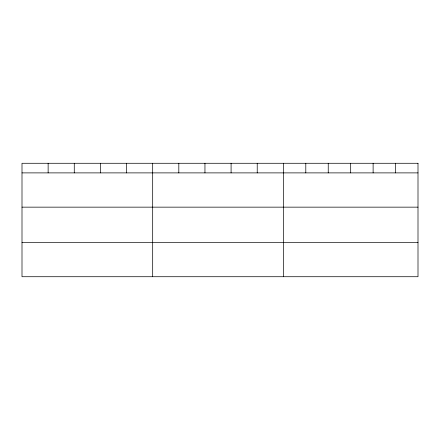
<?xml version="1.0" encoding="UTF-8"?>
<svg xmlns="http://www.w3.org/2000/svg" width="440" height="440" viewBox="0 0 440 440"><rect width="100%" height="100%" fill="white"/><g stroke="black" fill="none" stroke-linecap="round" stroke-linejoin="round"><path stroke-width="0.66" d="M22 172.887L418 172.887M22 207.152L418 207.152M22 242.457L418 242.457M395.56 163.279L395.56 172.887M373.12 163.279L373.12 172.887M350.68 163.279L350.68 172.887M328.24 163.279L328.24 172.887M305.8 163.279L305.8 172.887M283.36 163.279L283.36 276.721M257.224 163.279L257.224 172.887M231.088 163.279L231.088 172.887M204.952 163.279L204.952 172.887M178.816 163.279L178.816 172.887M152.68 163.279L152.68 276.721M126.544 163.279L126.544 172.887M100.408 163.279L100.408 172.887M74.272 163.279L74.272 172.887M48.136 163.279L48.136 172.887M418 163.279L22 163.279L22 276.721L418 276.721L418 163.279"/></g></svg>
